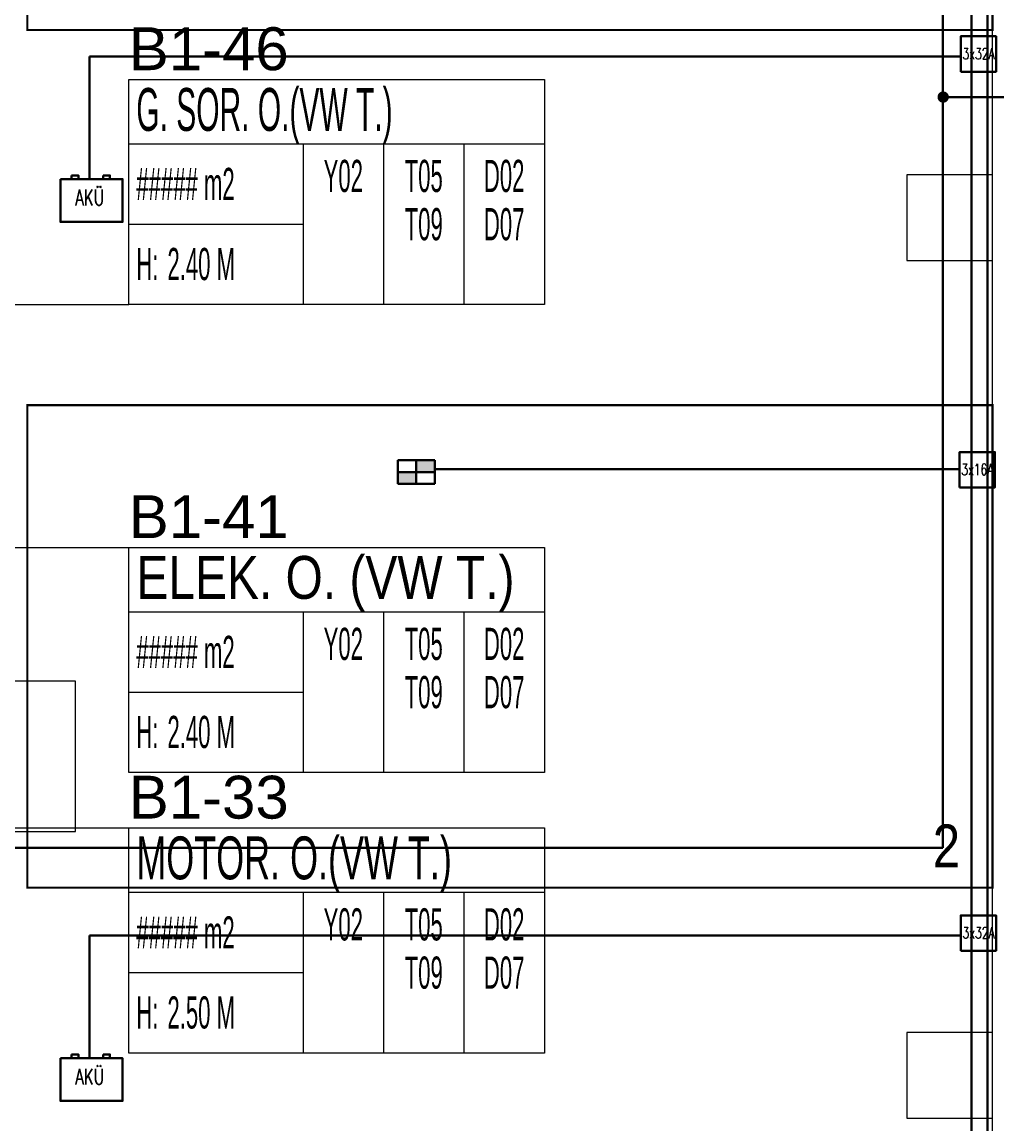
# Model space of a CAD drawing. Header units: metres. Extents: x -13194 to 152406, y -4219 to 19791.
# Drawn here: x 60605 to 61514, y 1595 to 2622 of the extents above; entities that cross this region are included whole.
import ezdxf
from ezdxf.enums import TextEntityAlignment as Align

# ---------------------------------------------------------------- set-up
doc = ezdxf.new("R2010")
doc.units = ezdxf.units.M
doc.header["$LTSCALE"] = 100
doc.header["$MEASUREMENT"] = 0
doc.linetypes.add('HIDDEN', pattern=[0.375, 0.25, -0.125])
doc.layers.get('0').update_dxf_attribs({"color": 9, "lineweight": 9})
for name, color, linetype, lineweight in [('01', 9, 'Continuous', 9), ('05', 9, 'Continuous', 9), ('06D', 9, 'Continuous', 9), ('21', 9, 'Continuous', 9), ('21_mahal200', 9, 'Continuous', 9), ('E-BUSBAR', 7, 'Continuous', 30), ('E-EKİPMAN PANOSU', 7, 'Continuous', 30), ('E-KABLO', 7, 'Continuous', 30), ('E-KOMBİNE ETANŞ PRİZ (2x1 FAZ+4x3 FAZ)', 7, 'Continuous', 30), ('E-LINYE', 7, 'Continuous', 30)]:
    doc.layers.add(name, color=color, linetype=linetype, lineweight=lineweight)
doc.styles.add('Arial', font='arial.ttf', dxfattribs={"height": 2.5})
doc.styles.add('E-YAZI', font='txttw.shx')
doc.styles.add('MuuM_TEXT-STANDART', font='ARIALN.TTF')
doc.dimstyles.new('MuuM_DIM200', dxfattribs={"dimscale": 20, "dimtxt": 2, "dimasz": 1, "dimexe": 1, "dimexo": 1, "dimgap": 1, "dimtad": 1, "dimdec": 1, "dimrnd": 0.5, "dimdsep": 46, "dimtxsty": 'MuuM_TEXT-STANDART', "dimblk": 'ARCHTICK', "dimcen": 0, "dimdle": 0.15, "dimclrd": 256, "dimclre": 256, "dimclrt": 256, "dimadec": 0, "dimazin": 0, "dimtfac": 5, "dimtdec": 1, "dimtix": 1, "dimtmove": 2, "dimatfit": 3, "dimldrblk": 'DOT', "dimfxl": 3, "dimfxlon": 1, "dimtolj": 1, "dimlwd": -1, "dimlwe": -1, "dimarcsym": 0})

# ---------------------------------------------------------------- blocks, each defined once
blk = doc.blocks.new('E-3X16A BUSBAR CIKIS KUTUSU')
at = {"layer": 'E-BUSBAR', "color": 30}
blk.add_line((-83, 162), (82, 162), dxfattribs=at)
blk.add_line((-83, 162), (82, 162), dxfattribs=at)
at = {"layer": 'E-BUSBAR', "color": 6}
blk.add_lwpolyline([(-166, -168), (164, -168), (164, 162), (-166, 162)], close=True, dxfattribs=at)
at = {"layer": 'E-BUSBAR', "color": 6, "style": 'E-YAZI', "width": 0.7}
blk.add_text('3x16A', height=105, dxfattribs=at).set_placement((0, 0), align=Align.MIDDLE)
blk = doc.blocks.new('100_EKİPMAN PANOSU')
at = {"layer": 'E-EKİPMAN PANOSU', "color": 4}
for p, q in [((-3.07, 3.95), (3.07, 3.95)), ((-3.07, 0), (-3.07, 3.95)), ((0, 3.95), (0, 0)), ((3.07, 3.95), (3.07, 0)), ((-3.07, 1.97), (3.07, 1.97)), ((3.07, 0), (-3.07, 0))]:
    blk.add_line(p, q, dxfattribs=at)
for points in [[(0, 3.95), (3.07, 3.95), (0, 1.97), (3.07, 1.97)], [(-3.07, 1.97), (0, 1.97), (-3.07, 0), (0, 0)]]:
    blk.add_solid(points, dxfattribs=at)
blk = doc.blocks.new('E-AKU SARJ VE ENERJI UNITESI')
at = {"layer": 'E-KOMBİNE ETANŞ PRİZ (2x1 FAZ+4x3 FAZ)', "color": 2}
for points in [[(-186, 434), (-122, 434), (-122, 399), (-186, 399)], [(108, 434), (172, 434), (172, 399), (108, 399)], [(-290, 399), (290, 399), (290, 0), (-290, 0)]]:
    blk.add_lwpolyline(points, close=True, dxfattribs=at)
at = {"layer": 'E-KOMBİNE ETANŞ PRİZ (2x1 FAZ+4x3 FAZ)', "color": 2, "style": 'E-YAZI', "width": 0.7}
blk.add_text('AKÜ', height=147, dxfattribs=at).set_placement((-16, 243), align=Align.MIDDLE)
blk = doc.blocks.new('E-3X32A BUSBAR CIKIS KUTUSU')
at = {"layer": 'E-BUSBAR', "color": 2}
blk.add_line((-83, 162), (82, 162), dxfattribs=at)
blk.add_line((-83, 162), (82, 162), dxfattribs=at)
blk.add_lwpolyline([(-166, -168), (164, -168), (164, 162), (-166, 162)], close=True, dxfattribs=at)
at = {"layer": 'E-BUSBAR', "color": 2, "style": 'E-YAZI', "width": 0.7}
blk.add_text('3x32A', height=105, dxfattribs=at).set_placement((0, 0), align=Align.MIDDLE)
blk = doc.blocks.new('p-kolon_80x80')
blk.add_lwpolyline([(-40, -40), (40, -40), (40, 40), (-40, 40)], close=True)
blk = doc.blocks.new('1.bod.mimari.elk')
at = {"layer": '01'}
for p in [(5315, -6190), (5315, -6990)]:
    blk.add_blockref('p-kolon_80x80', p, dxfattribs=at)
blk = doc.blocks.new('p-dilatasyon yeri')
at = {"layer": '06D'}
blk.add_lwpolyline([(5355, 80), (5355, 6454.5)], dxfattribs=at)
blk = doc.blocks.new('p-birim')
blk.add_lwpolyline([(0, 0), (1, 0), (1, 1), (0, 1)], close=True)
blk = doc.blocks.new('_ArchTick')
at = {"color": 0, "linetype": 'ByBlock', "const_width": 0.15}
blk.add_lwpolyline([(-0.5, -0.5), (0.5, 0.5)], dxfattribs=at)
blk = doc.blocks.new('_Dot')
at = {"color": 0, "linetype": 'ByBlock', "lineweight": -2}
blk.add_line((-0.5, 0), (-1, 0), dxfattribs=at)
at = {"color": 0, "linetype": 'ByBlock', "const_width": 0.5}
blk.add_lwpolyline([(-0.25, 0, 1), (0.25, 0, 1)], format="xyb", close=True, dxfattribs=at)
blk = doc.blocks.new('0_roomno2')
blk.add_lwpolyline([(19.375, -10.5), (0, -10.5), (0, 0), (19.375, 0)], close=True)
for points in [[(0, -3), (19.375, -3)], [(8.125, -3), (8.125, -10.5)], [(11.875, -3), (11.875, -10.5)], [(15.625, -3), (15.625, -10.5)], [(0, -6.75), (8.125, -6.75)]]:
    blk.add_lwpolyline(points)
at = {"style": 'MuuM_TEXT-STANDART', "width": 0.6}
blk.add_text('H:', height=1.5, dxfattribs=at).set_placement((0.35, -8.608), align=Align.MIDDLE_LEFT)
at = {"style": 'Arial'}
blk.add_attdef('ODANO', (0, 1.17), '', height=2, dxfattribs=at)
blk.add_attdef('MEKANADI', text='', height=2, dxfattribs=at).set_placement((0.35, -3), align=Align.BOTTOM_LEFT)
at = {"style": 'MuuM_TEXT-STANDART', "width": 0.6}
for tag, p in [('M2', (0.35, -4.875)), ('TEMIZTAVANYUKSEKLIGI', (1.8, -8.608))]:
    blk.add_attdef(tag, text='', height=1.5, dxfattribs=at).set_placement(p, align=Align.MIDDLE_LEFT)
for tag, p in [('YER01', (10, -4.5)), ('TAVAN01', (13.75, -4.5)), ('DUVAR01', (17.5, -4.5)), ('YER02', (10, -6.75)), ('TAVAN02', (13.75, -6.75)), ('DUVAR02', (17.5, -6.75)), ('YER03', (10, -9)), ('TAVAN03', (13.75, -9)), ('DUVAR03', (17.5, -9))]:
    blk.add_attdef(tag, text='', height=1.5, dxfattribs=at).set_placement(p, align=Align.MIDDLE_CENTER)
blk = doc.blocks.new('1.bod.mimari1.elk')
at = {"layer": '06D', "color": 89, "linetype": 'HIDDEN', "true_color": 0x2e4d23, "const_width": 2}
for points in [[(5355, -5565), (4455, -5565), (4455, -6015), (5355, -6015)], [(5355, -6365), (4455, -6365), (4455, -6815), (5355, -6815)]]:
    blk.add_lwpolyline(points, close=True, dxfattribs=at)
blk.add_blockref('p-dilatasyon yeri', (0, -8630))
at = {"layer": '05', "xscale": 60.00000000000003, "yscale": 140}
blk.add_blockref('p-birim', (4439.87, -6762.5), dxfattribs=at)
at = {"layer": '21_mahal200'}
ref = blk.add_blockref('0_roomno2', (4549.65, -6061.15), dxfattribs=dict(at, xscale=20, yscale=20, zscale=20))
ref.add_attrib('ODANO', 'B1-46', (4549.65, -6052.51), dxfattribs={"layer": '0', "height": 40, "style": 'Arial'})
ref.add_attrib('MEKANADI', 'G. SOR. O.(VW T.)', dxfattribs={"layer": '0', "height": 40, "style": 'Arial', "width": 0.5}).set_placement((4556.65, -6121.15), align=Align.BOTTOM_LEFT)
ref.add_attrib('M2', '##### m2', dxfattribs={"layer": '0', "height": 30, "style": 'MuuM_TEXT-STANDART', "width": 0.6}).set_placement((4556.65, -6158.65), align=Align.MIDDLE_LEFT)
ref.add_attrib('TEMIZTAVANYUKSEKLIGI', '2.40 M', dxfattribs={"layer": '0', "height": 30, "style": 'MuuM_TEXT-STANDART', "width": 0.6}).set_placement((4585.65, -6233.31), align=Align.MIDDLE_LEFT)
ref.add_attrib('YER01', 'Y02', dxfattribs={"layer": '0', "height": 30, "style": 'MuuM_TEXT-STANDART', "width": 0.6}).set_placement((4749.65, -6151.15), align=Align.MIDDLE_CENTER)
ref.add_attrib('TAVAN01', 'T05', dxfattribs={"layer": '0', "height": 30, "style": 'MuuM_TEXT-STANDART', "width": 0.6}).set_placement((4824.65, -6151.15), align=Align.MIDDLE_CENTER)
ref.add_attrib('DUVAR01', 'D02', dxfattribs={"layer": '0', "height": 30, "style": 'MuuM_TEXT-STANDART', "width": 0.6}).set_placement((4899.65, -6151.15), align=Align.MIDDLE_CENTER)
ref.add_attrib('TAVAN02', 'T09', dxfattribs={"layer": '0', "height": 30, "style": 'MuuM_TEXT-STANDART', "width": 0.6}).set_placement((4824.65, -6196.15), align=Align.MIDDLE_CENTER)
ref.add_attrib('DUVAR02', 'D07', dxfattribs={"layer": '0', "height": 30, "style": 'MuuM_TEXT-STANDART', "width": 0.6}).set_placement((4899.65, -6196.15), align=Align.MIDDLE_CENTER)
ref = blk.add_blockref('0_roomno2', (4549.65, -6497.65), dxfattribs=dict(at, xscale=20, yscale=20, zscale=20))
ref.add_attrib('ODANO', 'B1-41', (4549.65, -6489.01), dxfattribs={"layer": '0', "height": 40, "style": 'Arial'})
ref.add_attrib('MEKANADI', 'ELEK. O. (VW T.)', dxfattribs={"layer": '0', "height": 40, "style": 'Arial', "width": 0.8}).set_placement((4556.65, -6557.65), align=Align.BOTTOM_LEFT)
ref.add_attrib('M2', '##### m2', dxfattribs={"layer": '0', "height": 30, "style": 'MuuM_TEXT-STANDART', "width": 0.6}).set_placement((4556.65, -6595.15), align=Align.MIDDLE_LEFT)
ref.add_attrib('TEMIZTAVANYUKSEKLIGI', '2.40 M', dxfattribs={"layer": '0', "height": 30, "style": 'MuuM_TEXT-STANDART', "width": 0.6}).set_placement((4585.65, -6669.81), align=Align.MIDDLE_LEFT)
ref.add_attrib('YER01', 'Y02', dxfattribs={"layer": '0', "height": 30, "style": 'MuuM_TEXT-STANDART', "width": 0.6}).set_placement((4749.65, -6587.65), align=Align.MIDDLE_CENTER)
ref.add_attrib('TAVAN01', 'T05', dxfattribs={"layer": '0', "height": 30, "style": 'MuuM_TEXT-STANDART', "width": 0.6}).set_placement((4824.65, -6587.65), align=Align.MIDDLE_CENTER)
ref.add_attrib('DUVAR01', 'D02', dxfattribs={"layer": '0', "height": 30, "style": 'MuuM_TEXT-STANDART', "width": 0.6}).set_placement((4899.65, -6587.65), align=Align.MIDDLE_CENTER)
ref.add_attrib('TAVAN02', 'T09', dxfattribs={"layer": '0', "height": 30, "style": 'MuuM_TEXT-STANDART', "width": 0.6}).set_placement((4824.65, -6632.65), align=Align.MIDDLE_CENTER)
ref.add_attrib('DUVAR02', 'D07', dxfattribs={"layer": '0', "height": 30, "style": 'MuuM_TEXT-STANDART', "width": 0.6}).set_placement((4899.65, -6632.65), align=Align.MIDDLE_CENTER)
ref = blk.add_blockref('0_roomno2', (4549.65, -6759.28), dxfattribs=dict(at, xscale=20, yscale=20, zscale=20))
ref.add_attrib('ODANO', 'B1-33', (4549.65, -6750.64), dxfattribs={"layer": '0', "height": 40, "style": 'Arial'})
ref.add_attrib('MEKANADI', 'MOTOR. O.(VW T.)', dxfattribs={"layer": '0', "height": 40, "style": 'Arial', "width": 0.6}).set_placement((4556.65, -6819.28), align=Align.BOTTOM_LEFT)
ref.add_attrib('M2', '##### m2', dxfattribs={"layer": '0', "height": 30, "style": 'MuuM_TEXT-STANDART', "width": 0.6}).set_placement((4556.65, -6856.78), align=Align.MIDDLE_LEFT)
ref.add_attrib('TEMIZTAVANYUKSEKLIGI', '2.50 M', dxfattribs={"layer": '0', "height": 30, "style": 'MuuM_TEXT-STANDART', "width": 0.6}).set_placement((4585.65, -6931.44), align=Align.MIDDLE_LEFT)
ref.add_attrib('YER01', 'Y02', dxfattribs={"layer": '0', "height": 30, "style": 'MuuM_TEXT-STANDART', "width": 0.6}).set_placement((4749.65, -6849.28), align=Align.MIDDLE_CENTER)
ref.add_attrib('TAVAN01', 'T05', dxfattribs={"layer": '0', "height": 30, "style": 'MuuM_TEXT-STANDART', "width": 0.6}).set_placement((4824.65, -6849.28), align=Align.MIDDLE_CENTER)
ref.add_attrib('DUVAR01', 'D02', dxfattribs={"layer": '0', "height": 30, "style": 'MuuM_TEXT-STANDART', "width": 0.6}).set_placement((4899.65, -6849.28), align=Align.MIDDLE_CENTER)
ref.add_attrib('TAVAN02', 'T09', dxfattribs={"layer": '0', "height": 30, "style": 'MuuM_TEXT-STANDART', "width": 0.6}).set_placement((4824.65, -6894.28), align=Align.MIDDLE_CENTER)
ref.add_attrib('DUVAR02', 'D07', dxfattribs={"layer": '0', "height": 30, "style": 'MuuM_TEXT-STANDART', "width": 0.6}).set_placement((4899.65, -6894.28), align=Align.MIDDLE_CENTER)
at = {"layer": '21', "style": 'MuuM_TEXT-STANDART'}
blk.add_text('2', height=40, dxfattribs=at).set_placement((5324.81, -6808.11), align=Align.BOTTOM_RIGHT)
at = {"layer": '21_mahal200'}
for points in [[(4204.98, -6271.15), (4549.65, -6271.15)], [(4225.66, -6497.65), (4549.65, -6497.65)], [(4225.66, -6759.28), (4549.65, -6759.28)]]:
    blk.add_leader(points, dimstyle='MuuM_DIM200', override={"dimasz": 1, "dimfxl": 10}, dxfattribs=at)

msp = doc.modelspace()

# ---------------------------------------------------------------- linework, layer by layer
at = {"layer": 'E-BUSBAR', "color": 3}
for p, q in [((61490.5, 911.8), (61490.5, 4859.9)), ((61505.5, 911.8), (61505.5, 4859.9))]:
    msp.add_line(p, q, dxfattribs=at)
at = {"layer": 'E-KABLO', "color": 6}
msp.add_line((60990.1, 2205.3), (61479.6, 2205.3), dxfattribs=at)
at = {"layer": 'E-KABLO', "color": 4, "const_width": 5.25}
msp.add_lwpolyline([(61461.6, 2552.4, 1), (61466.9, 2552.4, 1)], format="xyb", close=True, dxfattribs=at)
at = {"layer": 'E-KOMBİNE ETANŞ PRİZ (2x1 FAZ+4x3 FAZ)', "color": 2}
for p, q in [((61481.2, 2590.3), (60668.2, 2590.3)), ((60668.2, 2476.3), (60668.2, 2590.3)), ((61481.2, 1770.3), (60668.2, 1770.3)), ((60668.2, 1656.3), (60668.2, 1770.3))]:
    msp.add_line(p, q, dxfattribs=at)
at = {"layer": 'E-LINYE', "color": 4}
for p, q in [((61464, 3294.7), (61464, 1852)), ((62199.4, 2552.2), (61464, 2552.2)), ((60462.9, 1852), (61464, 1852))]:
    msp.add_line(p, q, dxfattribs=at)

# ---------------------------------------------------------------- block references
at = {"layer": '06D'}
for name in ['1.bod.mimari.elk', '1.bod.mimari1.elk']:
    msp.add_blockref(name, (56155.2, 8630), dxfattribs=at)
at = {"layer": 'E-BUSBAR', "color": 4, "xscale": 0.1, "yscale": 0.1, "zscale": 0.1}
for name, p in [('E-3X32A BUSBAR CIKIS KUTUSU', (61497.2, 2592.9)), ('E-3X16A BUSBAR CIKIS KUTUSU', (61496.1, 2205.1)), ('E-3X32A BUSBAR CIKIS KUTUSU', (61497.2, 1772.9))]:
    msp.add_blockref(name, p, dxfattribs=at)
at = {"layer": 'E-EKİPMAN PANOSU', "xscale": 5.600000000000001, "yscale": 5.600000000000001, "zscale": 5.600000000000001}
msp.add_blockref('100_EKİPMAN PANOSU', (60972.9, 2191.6), dxfattribs=at)
at = {"layer": 'E-KOMBİNE ETANŞ PRİZ (2x1 FAZ+4x3 FAZ)', "color": 4, "xscale": 0.1, "yscale": 0.1, "zscale": 0.1}
for p in [(60670, 2436), (60670, 1616)]:
    msp.add_blockref('E-AKU SARJ VE ENERJI UNITESI', p, dxfattribs=at)

doc.saveas('drawing.dxf')
